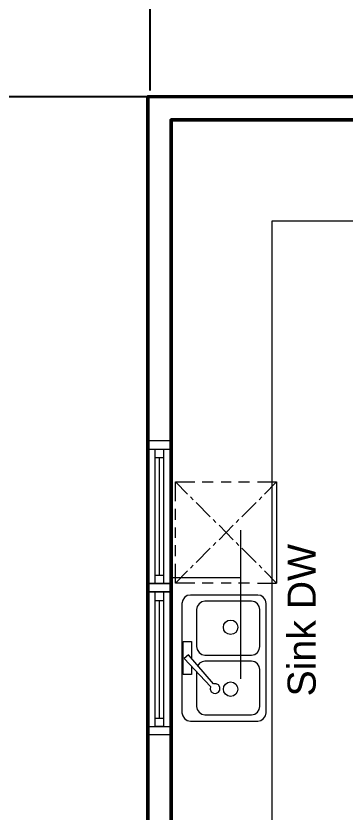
# Model space of a CAD drawing. Extents: x 4834 to 83801, y -13735 to 32221.
# Drawn here: x 13833.6 to 13912.1, y -10439.9 to -10250.2 of the extents above; entities that cross this region are included whole.
import ezdxf

# ---------------------------------------------------------------- set-up
doc = ezdxf.new("R2010")
doc.units = 0
doc.header["$LTSCALE"] = 8
doc.header["$MEASUREMENT"] = 0
doc.layers.get('0').update_dxf_attribs({"lineweight": 9})
doc.layers.get('DefPoints').update_dxf_attribs({"color": 17})
for name, color, linetype, lineweight in [('A-DIM-480', 52, 'Continuous', 18), ('A-Wall-New', 1, 'Continuous', 50), ('A-windoor', 2, 'Continuous', 13), ('Furniture', 132, 'Continuous', 5)]:
    doc.layers.add(name, color=color, linetype=linetype, lineweight=lineweight)
doc.layers.add('PDF2_Layer 1', color=7, linetype='Continuous', true_color=0xffffff)
doc.styles.add('PDF Arial', font='arial.ttf')
doc.styles.get("Standard").update_dxf_attribs({"font": 'stylu.ttf'})
doc.dimstyles.new('Forum 24', dxfattribs={"dimscale": 24, "dimtxt": 0.1875, "dimasz": 0.09375, "dimexe": 0.0625, "dimexo": 0.0625, "dimgap": 0.125, "dimtad": 1, "dimdec": 4, "dimrnd": 1, "dimzin": 7, "dimdsep": 46, "dimlunit": 4, "dimtxsty": 'Standard', "dimblk": 'OBLIQUE', "dimblk1": 'DIMTICK', "dimblk2": 'OBLIQUE', "dimcen": -0.0625, "dimdle": 0.125, "dimclrd": 256, "dimclre": 256, "dimclrt": 256, "dimadec": 0, "dimazin": 0, "dimtfac": 1, "dimtdec": 4, "dimtmove": 1, "dimatfit": 3, "dimfxl": 0.0625, "dimtvp": 1.2, "dimfrac": 2, "dimtolj": 1, "dimtzin": 7, "dimlwd": 13, "dimarcsym": 0})

# ---------------------------------------------------------------- blocks, each defined once
blk = doc.blocks.new('*U153')
for p, q in [((-18, 0), (14, 0)), ((-18, -3.75), (-18, -1.75)), ((-18, -1.75), (14, -1.75)), ((-16, -1.75), (-16, -3.75)), ((12, -1.75), (12, -3.75)), ((14, -1.75), (14, -3.75)), ((14, -3.75), (-18, -3.75)), ((12, -2.75), (-16, -2.75)), ((-18, -5.5), (14, -5.5))]:
    blk.add_line(p, q)
blk.add_lwpolyline([(-18, -5.5), (-20, -5.5), (-20, 0), (-18, 0)], close=True)
at = {"extrusion": (0, 0, -1)}
blk.add_lwpolyline([(-14, -5.5), (-16, -5.5), (-16, 0), (-14, 0)], close=True, dxfattribs=at)
blk = doc.blocks.new('_Oblique')
at = {"color": 0, "linetype": 'ByBlock', "lineweight": -2}
blk.add_line((-0.5, -0.5), (0.5, 0.5), dxfattribs=at)
blk = doc.blocks.new('*D2656')
at = {"layer": 'A-DIM-480', "lineweight": -2, "transparency": 16777216}
for p, q in [((13865.52, -10267.92), (13865.52, -10054.3)), ((13967.08, -10267.91), (13967.08, -10054.3))]:
    blk.add_line(p, q, dxfattribs=at)
at = {"layer": 'A-DIM-480', "lineweight": 13, "transparency": 16777216}
blk.add_line((13970.08, -10055.8), (13862.52, -10055.8), dxfattribs=at)
at = {"layer": 'DefPoints', "color": 0, "transparency": 16777216}
for p in [(13865.52, -10055.8), (13865.52, -10269.42), (13967.08, -10269.41)]:
    blk.add_point(p, dxfattribs=at)
at = {"layer": 'A-DIM-480', "lineweight": 13, "transparency": 16777216, "xscale": 2.25, "yscale": 2.25, "zscale": 2.25, "rotation": 180}
blk.add_blockref('_Oblique', (13865.52, -10055.8), dxfattribs=at)
at = {"layer": 'A-DIM-480', "lineweight": 13, "transparency": 16777216, "xscale": 2.25, "yscale": 2.25, "zscale": 2.25}
blk.add_blockref('_Oblique', (13967.08, -10055.8), dxfattribs=at)
at = {"layer": 'A-DIM-480', "transparency": 16777216, "insert": (13916.3, -10050.47), "char_height": 4.5, "attachment_point": 5}
blk.add_mtext('\\A1;8\'-6"', dxfattribs=at)
blk = doc.blocks.new('DIMTICK')
for p, q in [((0, 1), (0, -1)), ((-1, 0), (1, 0))]:
    blk.add_line(p, q)
at = {"const_width": 0.141}
blk.add_lwpolyline([(0.707, 0.707), (-0.707, -0.707)], dxfattribs=at)
blk = doc.blocks.new('*D2657')
at = {"layer": 'A-DIM-480', "lineweight": 13, "transparency": 16777216}
blk.add_line((13561.74, -10536.34), (13561.74, -10266.43), dxfattribs=at)
at = {"layer": 'A-DIM-480', "lineweight": -2, "transparency": 16777216}
for p, q in [((13863.48, -10269.43), (13560.24, -10269.43)), ((13863.48, -10533.34), (13560.24, -10533.34))]:
    blk.add_line(p, q, dxfattribs=at)
at = {"layer": 'DefPoints', "color": 0, "transparency": 16777216}
for p in [(13561.74, -10269.43), (13864.98, -10269.43), (13864.98, -10533.34)]:
    blk.add_point(p, dxfattribs=at)
at = {"layer": 'A-DIM-480', "lineweight": 13, "transparency": 16777216, "xscale": 2.25, "yscale": 2.25, "zscale": 2.25}
for p, rotation in [((13561.74, -10269.43), 90), ((13561.74, -10533.34), 270)]:
    blk.add_blockref('_Oblique', p, dxfattribs=dict(at, rotation=rotation))
at = {"layer": 'A-DIM-480', "transparency": 16777216, "insert": (13556.41, -10401.39), "char_height": 4.5, "attachment_point": 5, "rotation": 90}
blk.add_mtext('\\A1;22\'-0"', dxfattribs=at)
blk = doc.blocks.new('*D2658')
at = {"layer": 'A-DIM-480', "lineweight": 13, "transparency": 16777216}
blk.add_line((13559.93, -10272.41), (13559.93, -10152.5), dxfattribs=at)
at = {"layer": 'A-DIM-480', "lineweight": -2, "transparency": 16777216}
for p, q in [((13965.58, -10155.5), (13558.43, -10155.5)), ((13965.58, -10269.41), (13558.43, -10269.41))]:
    blk.add_line(p, q, dxfattribs=at)
at = {"layer": 'DefPoints', "color": 0, "transparency": 16777216}
for p in [(13559.93, -10155.5), (13967.08, -10155.5), (13967.08, -10269.41)]:
    blk.add_point(p, dxfattribs=at)
at = {"layer": 'A-DIM-480', "lineweight": 13, "transparency": 16777216, "xscale": 2.25, "yscale": 2.25, "zscale": 2.25}
for p, rotation in [((13559.93, -10155.5), 90), ((13559.93, -10269.41), 270)]:
    blk.add_blockref('_Oblique', p, dxfattribs=dict(at, rotation=rotation))
at = {"layer": 'A-DIM-480', "transparency": 16777216, "insert": (13554.59, -10212.45), "char_height": 4.5, "attachment_point": 5, "rotation": 90}
blk.add_mtext('\\A1;9\'-6"', dxfattribs=at)

msp = doc.modelspace()

# ---------------------------------------------------------------- linework, layer by layer
at = {"layer": 'A-Wall-New'}
for points in [[(14671.04124, -10711.57718), (14703.04133, -10711.57718), (14703.04133, -10155.49785), (14507.04133, -10155.49785), (14507.04133, -10095.49785), (14248.64228, -10095.49785), (14248.64228, -10155.49785), (13967.08221, -10155.49785), (13967.08221, -10269.40518), (13864.98133, -10269.42839), (13864.98133, -10543.91911)], [(14665.54124, -10706.07718), (14697.54133, -10706.07718), (14697.54133, -10160.99785), (14501.54133, -10160.99785), (14501.54133, -10100.99785), (14254.14228, -10100.99785), (14254.14228, -10160.99785), (13972.58221, -10160.99785), (13972.58221, -10274.90392), (13870.48133, -10274.92713), (13870.48133, -10544.14384)]]:
    msp.add_lwpolyline(points, dxfattribs=at)
at = {"layer": 'Furniture'}
msp.add_line((13886.9855, -10372.53697), (13886.9855, -10407.91995), dxfattribs=at)
for points in [[(13894.48133, -10490.53785), (13894.48133, -10298.92451), (14042.72196, -10298.92451)], [(13871.56398, -10365.63977), (13871.56398, -10361.07977), (13876.12398, -10361.07977)], [(13874.36398, -10363.95971), (13871.56398, -10361.08104)], [(13877.88398, -10361.07977), (13880.52398, -10361.07977)], [(13882.36398, -10361.07977), (13884.76398, -10361.07977)], [(13886.52398, -10361.07977), (13889.16398, -10361.07977)], [(13891.00398, -10361.07977), (13895.56398, -10361.07977)], [(13892.68398, -10363.95971), (13895.56398, -10361.08104), (13895.56398, -10385.16037)], [(13875.72398, -10365.31977), (13875.08331, -10364.59977)], [(13879.80398, -10369.39977), (13876.44465, -10365.95977)], [(13890.68398, -10365.95971), (13887.32398, -10369.39971)], [(13892.04398, -10364.59977), (13891.40398, -10365.31977)], [(13871.56398, -10370.11984), (13871.56398, -10367.48051)], [(13881.16391, -10370.75977), (13880.52391, -10370.03977)], [(13885.24405, -10371.39977), (13881.88405, -10374.83977)], [(13885.24405, -10374.83977), (13881.88405, -10371.39977)], [(13886.60398, -10370.03971), (13885.96398, -10370.75971)], [(13871.56398, -10374.35977), (13871.56398, -10371.95844)], [(13881.16391, -10375.47977), (13880.52391, -10376.19977)], [(13886.60398, -10376.19984), (13885.96398, -10375.47984)], [(13871.56398, -10378.75977), (13871.56398, -10376.11911)], [(13879.80398, -10376.83977), (13876.44465, -10380.27977)], [(13890.68398, -10380.27977), (13887.32398, -10376.83977)], [(13874.36398, -10382.27977), (13871.56398, -10385.15977), (13871.56398, -10380.59977)], [(13875.72398, -10380.91977), (13875.08331, -10381.63977)], [(13892.04398, -10381.63977), (13891.40398, -10380.91977)], [(13891.00398, -10385.15977), (13895.56398, -10385.15977), (13892.68398, -10382.27977)], [(13886.9855, -10383.87889), (13870.77731, -10383.87889)], [(13876.12398, -10385.15977), (13871.56398, -10385.15977)], [(13880.52398, -10385.15977), (13877.88398, -10385.15977)], [(13884.76398, -10385.15977), (13882.36398, -10385.15977)], [(13889.16391, -10385.15977), (13886.52391, -10385.15977)], [(13878.52398, -10389.47977), (13877.80398, -10389.63977), (13877.16398, -10390.11911), (13876.68398, -10390.75977), (13876.52398, -10391.47977), (13876.52398, -10400.27911)], [(13876.52398, -10400.27977), (13876.68398, -10400.99977), (13877.16398, -10401.64044), (13877.80398, -10402.11977), (13878.52398, -10402.27977), (13889.56465, -10402.27977), (13890.36465, -10402.11977), (13891.00465, -10401.64044), (13891.40398, -10400.99977), (13891.56465, -10400.27977), (13891.56465, -10391.48044), (13891.40398, -10390.76044), (13891.00465, -10390.11977), (13890.36465, -10389.64044), (13889.56465, -10389.48044), (13878.52398, -10389.48044)], [(13875.32405, -10404.91977), (13875.32405, -10406.91977), (13873.32405, -10406.91977), (13873.32405, -10399.07977), (13875.32405, -10399.07977), (13875.32405, -10402.99911)], [(13879.88398, -10409.79977), (13879.80398, -10410.43911), (13880.04398, -10410.99911), (13880.60398, -10411.31911), (13881.16398, -10411.39844), (13881.72465, -10411.07977), (13882.04398, -10410.59911), (13882.04398, -10409.95844), (13881.72465, -10409.39844), (13881.24398, -10409.15911), (13880.60398, -10409.15911), (13874.60398, -10402.19977), (13873.56398, -10403.07977), (13879.88331, -10409.79977)], [(13876.52398, -10406.27977), (13876.52398, -10414.52044), (13876.68398, -10415.23911), (13877.16398, -10415.87977), (13877.80398, -10416.36044), (13878.52398, -10416.52044), (13889.56465, -10416.52044), (13890.36465, -10416.36044), (13891.00465, -10415.87977), (13891.40398, -10415.23911), (13891.56465, -10414.52044), (13891.56465, -10405.71977), (13891.40398, -10404.99977), (13891.00465, -10404.36044), (13890.36465, -10403.87977), (13889.56465, -10403.71977), (13878.52398, -10403.71977), (13877.88398, -10403.87977), (13877.24398, -10404.20044), (13876.84398, -10404.76044)]]:
    msp.add_lwpolyline(points, dxfattribs=at)
msp.add_lwpolyline([(13893.08391, -10416.03971), (13893.08391, -10390.03971), (13892.92458, -10389.23904), (13892.44458, -10388.59971), (13891.80391, -10388.11904), (13891.08391, -10388.03971), (13875.08391, -10388.03971), (13874.28458, -10388.11904), (13873.64458, -10388.59971), (13873.24391, -10389.23904), (13873.08391, -10390.03971), (13873.08391, -10416.03971), (13873.24391, -10416.75971), (13873.64458, -10417.39904), (13874.28458, -10417.87971), (13875.08391, -10418.03971), (13891.08391, -10418.03971), (13891.80391, -10417.87971), (13892.44458, -10417.39904), (13892.92458, -10416.75971)], close=True, dxfattribs=at)
for centre in [(13884.64346, -10395.68029), (13884.64346, -10410.40029)]:
    msp.add_circle(centre, 1.71948, dxfattribs=at)
at = {"layer": 'PDF2_Layer 1', "lineweight": 0}
msp.add_lwpolyline([(13865.52294, -10269.42451), (13864.98133, -10269.42451), (13864.98133, -10271.80451)], dxfattribs=at)

# ---------------------------------------------------------------- block references
at = {"layer": 'A-windoor', "lineweight": 25, "rotation": 89.99999999999997}
for p in [(13864.93717, -10367.27142), (13864.93717, -10401.27142)]:
    msp.add_blockref('*U153', p, dxfattribs=at)

# ---------------------------------------------------------------- texts
at = {"layer": 'PDF2_Layer 1', "lineweight": 0, "insert": (13904.95388, -10412.13177), "char_height": 6.68099, "attachment_point": 7, "rotation": 90, "style": 'PDF Arial'}
msp.add_mtext('Sink DW', dxfattribs=at)

# ---------------------------------------------------------------- dimensions: what is measured, and where the dimension line sits
at = {"layer": 'A-DIM-480'}
dim = msp.add_linear_dim(base=(13865.52294, -10055.80448), p1=(13967.08221, -10269.40518), p2=(13865.52294, -10269.42451), dimstyle='Forum 24', dxfattribs=at)
dim.commit()
dim.dimension.update_dxf_attribs({"geometry": '*D2656', "text_midpoint": (13916.30258, -10050.47048)})
for base, p1, p2, picture, middle in [((13559.92593, -10155.49785), (13967.08221, -10269.40518), (13967.08221, -10155.49785), '*D2658', (13554.59192, -10212.45151)), ((13561.7378, -10269.42839), (13864.98133, -10533.34445), (13864.98133, -10269.42839), '*D2657', (13556.40709, -10401.38642))]:
    dim = msp.add_linear_dim(base=base, p1=p1, p2=p2, angle=90, dimstyle='Forum 24', dxfattribs=at)
    dim.commit()
    dim.dimension.update_dxf_attribs({"geometry": picture, "text_midpoint": middle})

doc.saveas('drawing.dxf')
